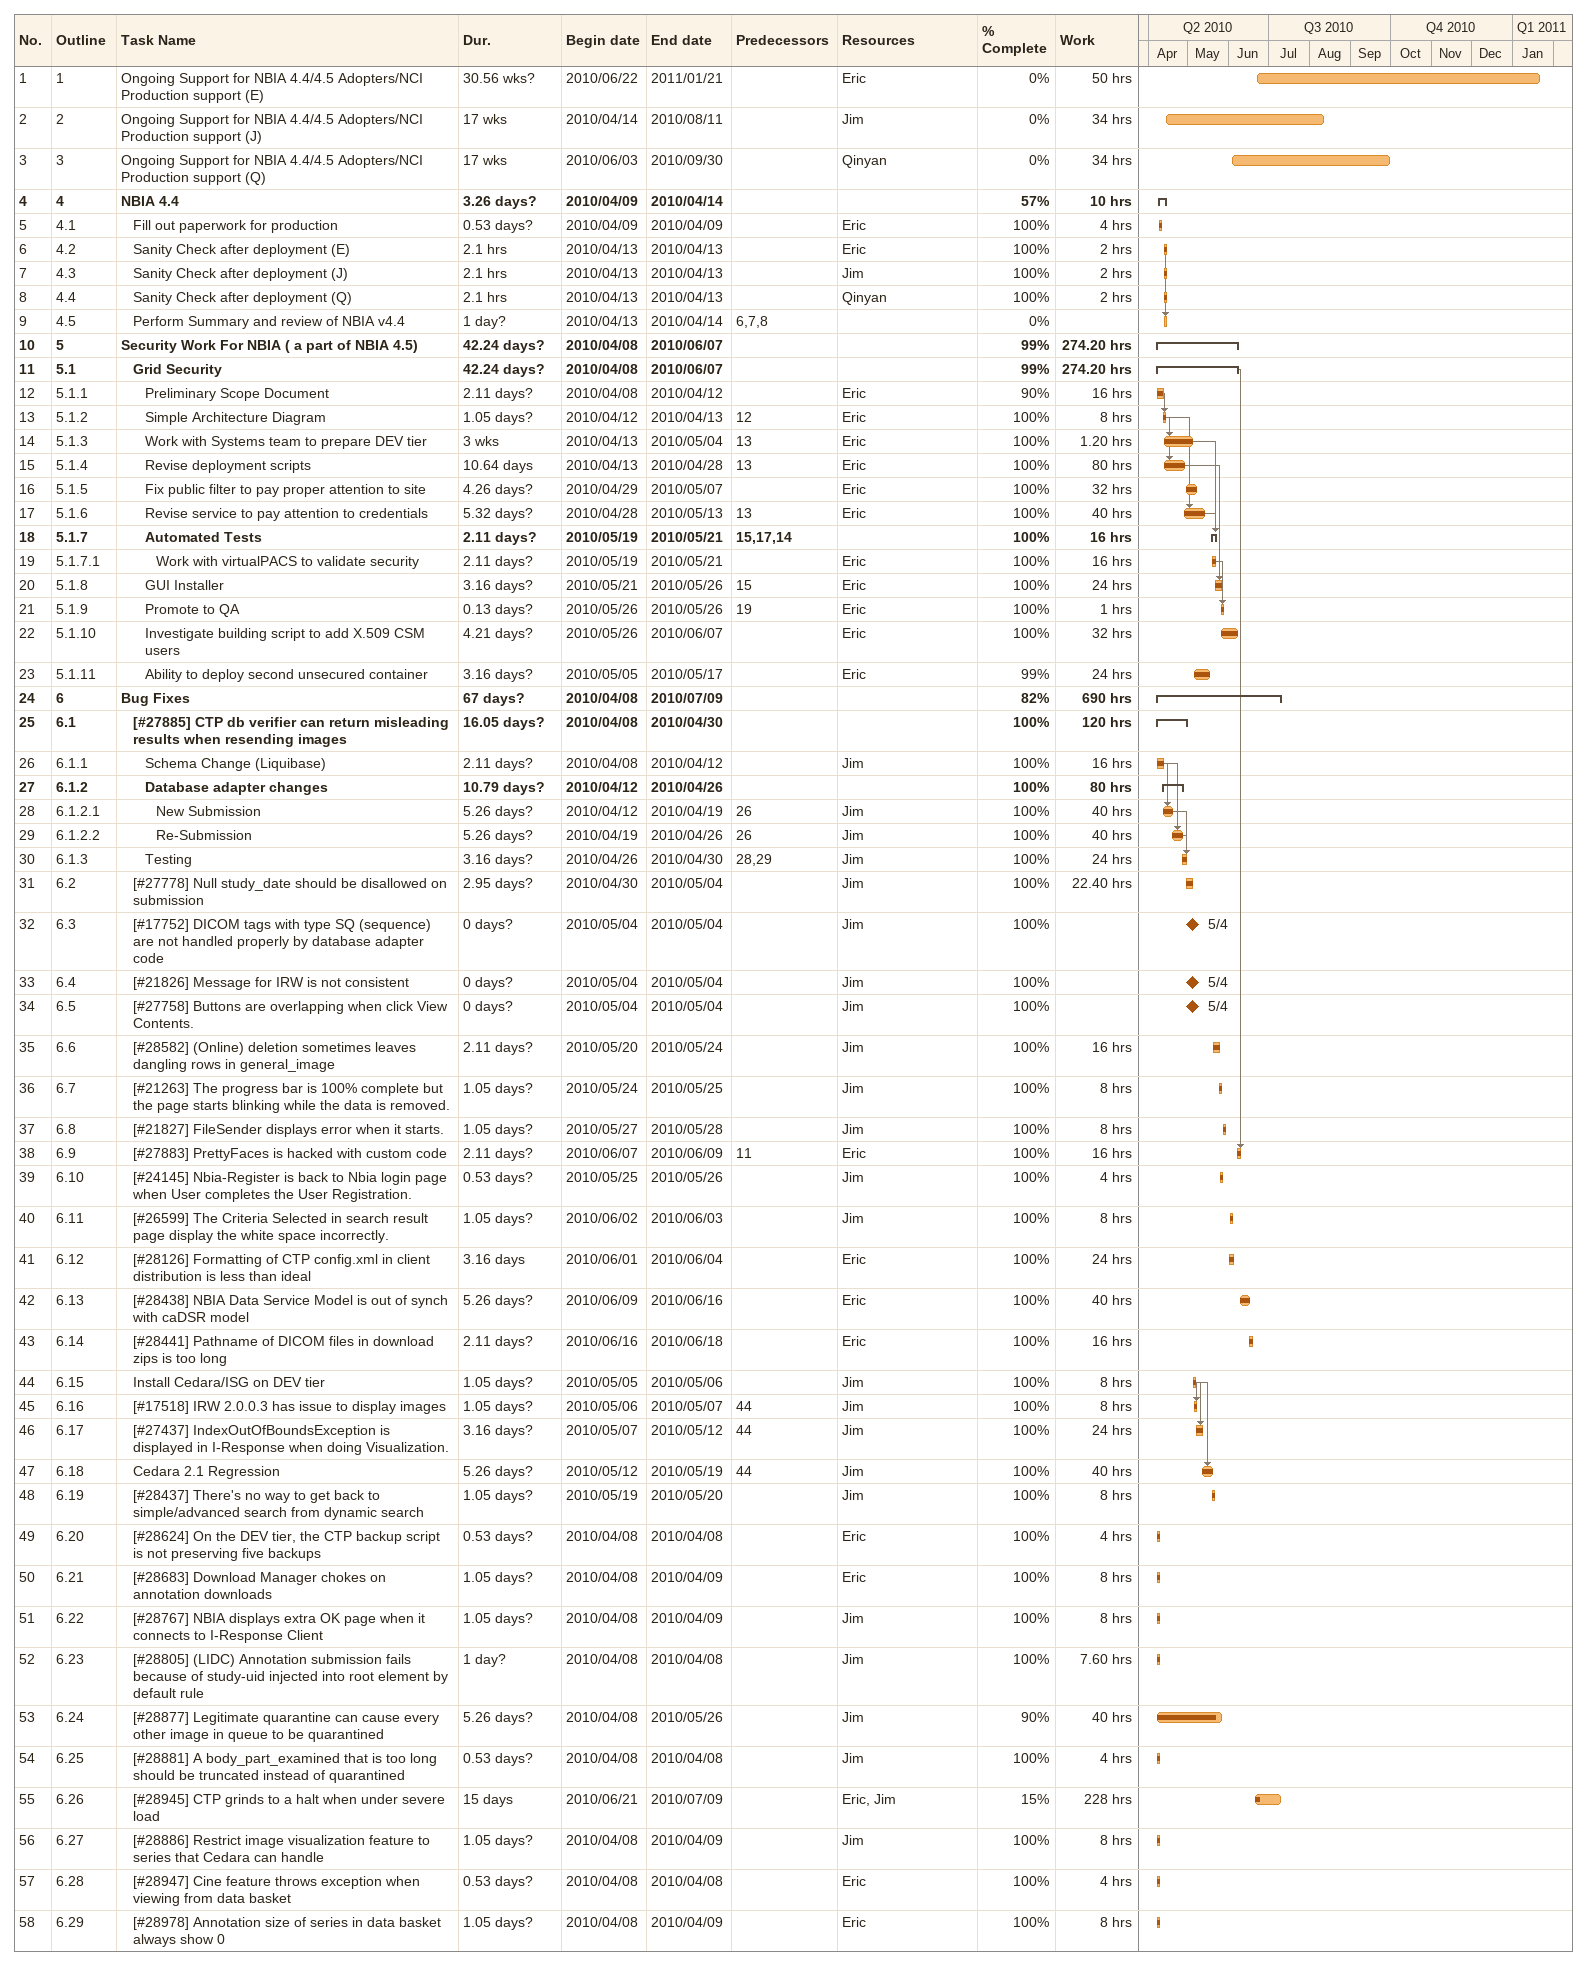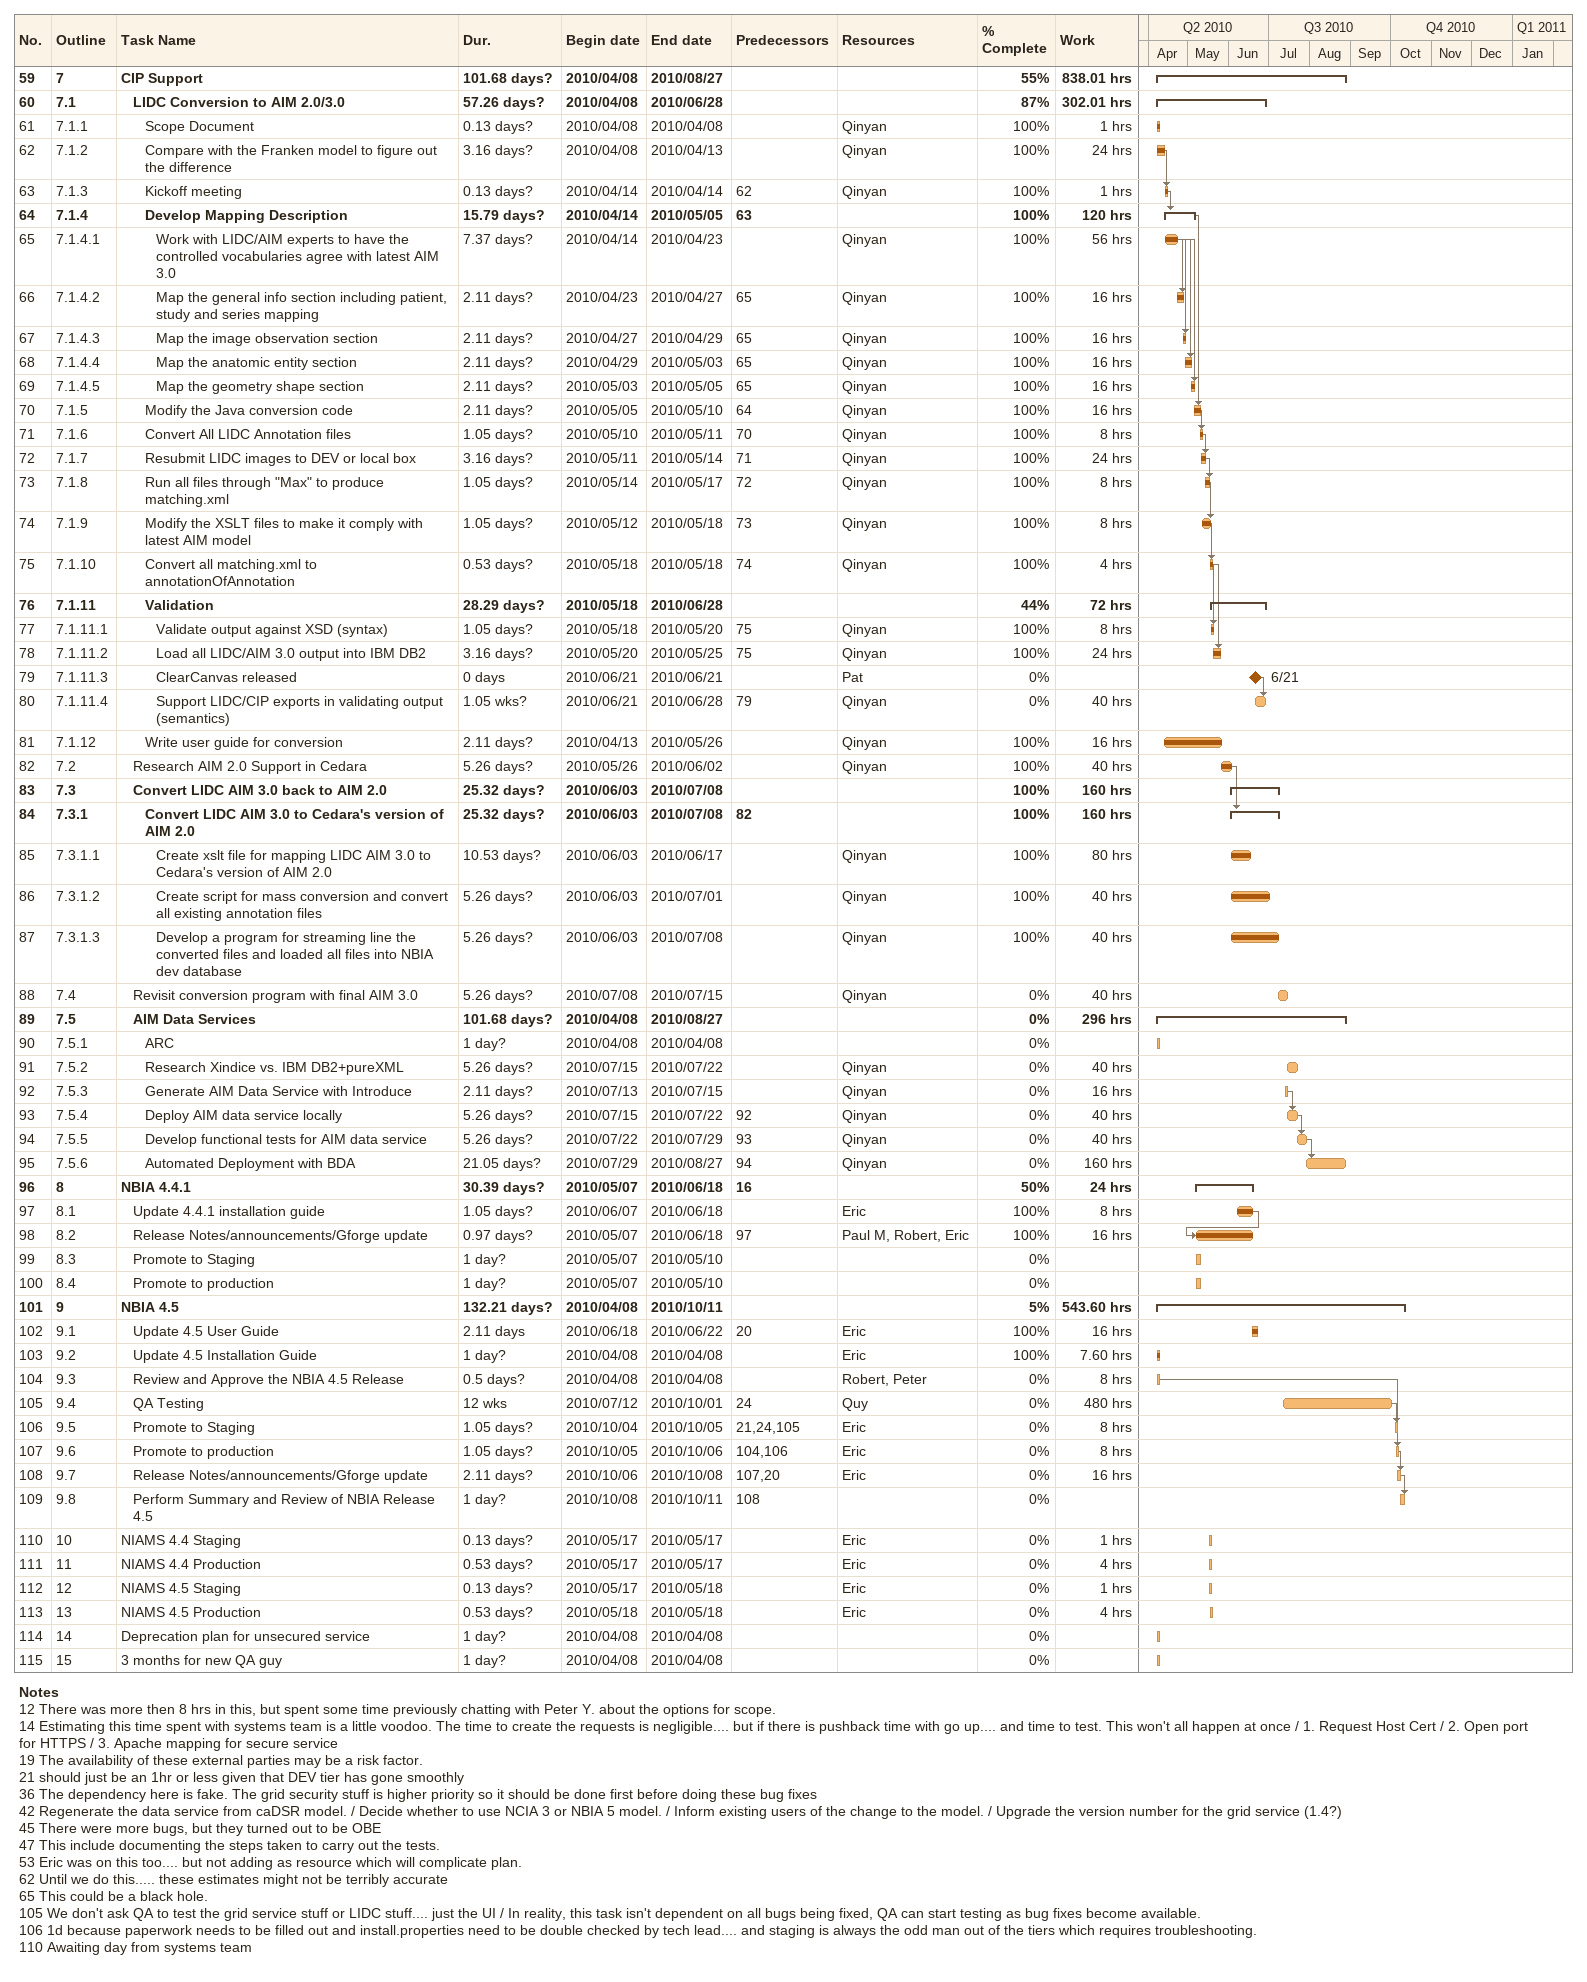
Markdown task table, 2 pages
| ID | WBS | Task | Duration | Start | Finish | Predecessors | Resources | % complete | Work (h) |
|---|---|---|---|---|---|---|---|---|---|
| 1 | 1 | Ongoing Support for NBIA 4.4/4.5 Adopters/NCI Production support (E) | 30.56w? | 2010-06-22 | 2011-01-21 |  | Eric | 0 | 50 |
| 2 | 2 | Ongoing Support for NBIA 4.4/4.5 Adopters/NCI Production support (J) | 17w | 2010-04-14 | 2010-08-11 |  | Jim | 0 | 34 |
| 3 | 3 | Ongoing Support for NBIA 4.4/4.5 Adopters/NCI Production support (Q) | 17w | 2010-06-03 | 2010-09-30 |  | Qinyan | 0 | 34 |
| 4 | 4 | **NBIA 4.4** | 3.26d? | 2010-04-09 | 2010-04-14 |  |  | 57 | 10 |
| 5 | 4.1 | Fill out paperwork for production | 0.53d? | 2010-04-09 | 2010-04-09 |  | Eric | 100 | 4 |
| 6 | 4.2 | Sanity Check after deployment (E) | 2.1h | 2010-04-13 | 2010-04-13 |  | Eric | 100 | 2 |
| 7 | 4.3 | Sanity Check after deployment (J) | 2.1h | 2010-04-13 | 2010-04-13 |  | Jim | 100 | 2 |
| 8 | 4.4 | Sanity Check after deployment (Q) | 2.1h | 2010-04-13 | 2010-04-13 |  | Qinyan | 100 | 2 |
| 9 | 4.5 | Perform Summary and review of NBIA v4.4 | 1d? | 2010-04-13 | 2010-04-14 | 6, 7, 8 |  | 0 |  |
| 10 | 5 | **Security Work For NBIA ( a part of NBIA 4.5)** | 42.24d? | 2010-04-08 | 2010-06-07 |  |  | 99 | 274.20 |
| 11 | 5.1 | **Grid Security** | 42.24d? | 2010-04-08 | 2010-06-07 |  |  | 99 | 274.20 |
| 12 | 5.1.1 | Preliminary Scope Document | 2.11d? | 2010-04-08 | 2010-04-12 |  | Eric | 90 | 16 |
| 13 | 5.1.2 | Simple Architecture Diagram | 1.05d? | 2010-04-12 | 2010-04-13 | 12 | Eric | 100 | 8 |
| 14 | 5.1.3 | Work with Systems team to prepare DEV tier | 3w | 2010-04-13 | 2010-05-04 | 13 | Eric | 100 | 1.20 |
| 15 | 5.1.4 | Revise deployment scripts | 10.64d | 2010-04-13 | 2010-04-28 | 13 | Eric | 100 | 80 |
| 16 | 5.1.5 | Fix public filter to pay proper attention to site | 4.26d? | 2010-04-29 | 2010-05-07 |  | Eric | 100 | 32 |
| 17 | 5.1.6 | Revise service to pay attention to credentials | 5.32d? | 2010-04-28 | 2010-05-13 | 13 | Eric | 100 | 40 |
| 18 | 5.1.7 | **Automated Tests** | 2.11d? | 2010-05-19 | 2010-05-21 | 15, 17, 14 |  | 100 | 16 |
| 19 | 5.1.7.1 | Work with virtualPACS to validate security | 2.11d? | 2010-05-19 | 2010-05-21 |  | Eric | 100 | 16 |
| 20 | 5.1.8 | GUI Installer | 3.16d? | 2010-05-21 | 2010-05-26 | 15 | Eric | 100 | 24 |
| 21 | 5.1.9 | Promote to QA | 0.13d? | 2010-05-26 | 2010-05-26 | 19 | Eric | 100 | 1 |
| 22 | 5.1.10 | Investigate building script to add X.509 CSM users | 4.21d? | 2010-05-26 | 2010-06-07 |  | Eric | 100 | 32 |
| 23 | 5.1.11 | Ability to deploy second unsecured container | 3.16d? | 2010-05-05 | 2010-05-17 |  | Eric | 99 | 24 |
| 24 | 6 | **Bug Fixes** | 67d? | 2010-04-08 | 2010-07-09 |  |  | 82 | 690 |
| 25 | 6.1 | **[#27885] CTP db verifier can return misleading results when resending images** | 16.05d? | 2010-04-08 | 2010-04-30 |  |  | 100 | 120 |
| 26 | 6.1.1 | Schema Change (Liquibase) | 2.11d? | 2010-04-08 | 2010-04-12 |  | Jim | 100 | 16 |
| 27 | 6.1.2 | **Database adapter changes** | 10.79d? | 2010-04-12 | 2010-04-26 |  |  | 100 | 80 |
| 28 | 6.1.2.1 | New Submission | 5.26d? | 2010-04-12 | 2010-04-19 | 26 | Jim | 100 | 40 |
| 29 | 6.1.2.2 | Re-Submission | 5.26d? | 2010-04-19 | 2010-04-26 | 26 | Jim | 100 | 40 |
| 30 | 6.1.3 | Testing | 3.16d? | 2010-04-26 | 2010-04-30 | 28, 29 | Jim | 100 | 24 |
| 31 | 6.2 | [#27778] Null study_date should be disallowed on submission | 2.95d? | 2010-04-30 | 2010-05-04 |  | Jim | 100 | 22.40 |
| 32 | 6.3 | [#17752] DICOM tags with type SQ (sequence) are not handled properly by database adapter code | 0d? | 2010-05-04 | 2010-05-04 |  | Jim | 100 |  |
| 33 | 6.4 | [#21826] Message for IRW is not consistent | 0d? | 2010-05-04 | 2010-05-04 |  | Jim | 100 |  |
| 34 | 6.5 | [#27758] Buttons are overlapping when click View Contents. | 0d? | 2010-05-04 | 2010-05-04 |  | Jim | 100 |  |
| 35 | 6.6 | [#28582] (Online) deletion sometimes leaves dangling rows in general_image | 2.11d? | 2010-05-20 | 2010-05-24 |  | Jim | 100 | 16 |
| 36 | 6.7 | [#21263] The progress bar is 100% complete but the page starts blinking while the data is removed. | 1.05d? | 2010-05-24 | 2010-05-25 |  | Jim | 100 | 8 |
| 37 | 6.8 | [#21827] FileSender displays error when it starts. | 1.05d? | 2010-05-27 | 2010-05-28 |  | Jim | 100 | 8 |
| 38 | 6.9 | [#27883] PrettyFaces is hacked with custom code | 2.11d? | 2010-06-07 | 2010-06-09 | 11 | Eric | 100 | 16 |
| 39 | 6.10 | [#24145] Nbia-Register is back to Nbia login page when User completes the User Registration. | 0.53d? | 2010-05-25 | 2010-05-26 |  | Jim | 100 | 4 |
| 40 | 6.11 | [#26599] The Criteria Selected in search result page display the white space incorrectly. | 1.05d? | 2010-06-02 | 2010-06-03 |  | Jim | 100 | 8 |
| 41 | 6.12 | [#28126] Formatting of CTP config.xml in client distribution is less than ideal | 3.16d | 2010-06-01 | 2010-06-04 |  | Eric | 100 | 24 |
| 42 | 6.13 | [#28438] NBIA Data Service Model is out of synch with caDSR model | 5.26d? | 2010-06-09 | 2010-06-16 |  | Eric | 100 | 40 |
| 43 | 6.14 | [#28441] Pathname of DICOM files in download zips is too long | 2.11d? | 2010-06-16 | 2010-06-18 |  | Eric | 100 | 16 |
| 44 | 6.15 | Install Cedara/ISG on DEV tier | 1.05d? | 2010-05-05 | 2010-05-06 |  | Jim | 100 | 8 |
| 45 | 6.16 | [#17518] IRW 2.0.0.3 has issue to display images | 1.05d? | 2010-05-06 | 2010-05-07 | 44 | Jim | 100 | 8 |
| 46 | 6.17 | [#27437] IndexOutOfBoundsException is displayed in I-Response when doing Visualization. | 3.16d? | 2010-05-07 | 2010-05-12 | 44 | Jim | 100 | 24 |
| 47 | 6.18 | Cedara 2.1 Regression | 5.26d? | 2010-05-12 | 2010-05-19 | 44 | Jim | 100 | 40 |
| 48 | 6.19 | [#28437] There's no way to get back to simple/advanced search from dynamic search | 1.05d? | 2010-05-19 | 2010-05-20 |  | Jim | 100 | 8 |
| 49 | 6.20 | [#28624] On the DEV tier, the CTP backup script is not preserving five backups | 0.53d? | 2010-04-08 | 2010-04-08 |  | Eric | 100 | 4 |
| 50 | 6.21 | [#28683] Download Manager chokes on annotation downloads | 1.05d? | 2010-04-08 | 2010-04-09 |  | Eric | 100 | 8 |
| 51 | 6.22 | [#28767] NBIA displays extra OK page when it connects to I-Response Client | 1.05d? | 2010-04-08 | 2010-04-09 |  | Jim | 100 | 8 |
| 52 | 6.23 | [#28805] (LIDC) Annotation submission fails because of study-uid injected into root element by default rule | 1d? | 2010-04-08 | 2010-04-08 |  | Jim | 100 | 7.60 |
| 53 | 6.24 | [#28877] Legitimate quarantine can cause every other image in queue to be quarantined | 5.26d? | 2010-04-08 | 2010-05-26 |  | Jim | 90 | 40 |
| 54 | 6.25 | [#28881] A body_part_examined that is too long should be truncated instead of quarantined | 0.53d? | 2010-04-08 | 2010-04-08 |  | Jim | 100 | 4 |
| 55 | 6.26 | [#28945] CTP grinds to a halt when under severe load | 15d | 2010-06-21 | 2010-07-09 |  | Eric, Jim | 15 | 228 |
| 56 | 6.27 | [#28886] Restrict image visualization feature to series that Cedara can handle | 1.05d? | 2010-04-08 | 2010-04-09 |  | Jim | 100 | 8 |
| 57 | 6.28 | [#28947] Cine feature throws exception when viewing from data basket | 0.53d? | 2010-04-08 | 2010-04-08 |  | Eric | 100 | 4 |
| 58 | 6.29 | [#28978] Annotation size of series in data basket always show 0 | 1.05d? | 2010-04-08 | 2010-04-09 |  | Eric | 100 | 8 |
| 59 | 7 | **CIP Support** | 101.68d? | 2010-04-08 | 2010-08-27 |  |  | 55 | 838.01 |
| 60 | 7.1 | **LIDC Conversion to AIM 2.0/3.0** | 57.26d? | 2010-04-08 | 2010-06-28 |  |  | 87 | 302.01 |
| 61 | 7.1.1 | Scope Document | 0.13d? | 2010-04-08 | 2010-04-08 |  | Qinyan | 100 | 1 |
| 62 | 7.1.2 | Compare with the Franken model to figure out the difference | 3.16d? | 2010-04-08 | 2010-04-13 |  | Qinyan | 100 | 24 |
| 63 | 7.1.3 | Kickoff meeting | 0.13d? | 2010-04-14 | 2010-04-14 | 62 | Qinyan | 100 | 1 |
| 64 | 7.1.4 | **Develop Mapping Description** | 15.79d? | 2010-04-14 | 2010-05-05 | 63 |  | 100 | 120 |
| 65 | 7.1.4.1 | Work with LIDC/AIM experts to have the controlled vocabularies agree with latest AIM 3.0 | 7.37d? | 2010-04-14 | 2010-04-23 |  | Qinyan | 100 | 56 |
| 66 | 7.1.4.2 | Map the general info section including patient, study and series mapping | 2.11d? | 2010-04-23 | 2010-04-27 | 65 | Qinyan | 100 | 16 |
| 67 | 7.1.4.3 | Map the image observation section | 2.11d? | 2010-04-27 | 2010-04-29 | 65 | Qinyan | 100 | 16 |
| 68 | 7.1.4.4 | Map the anatomic entity section | 2.11d? | 2010-04-29 | 2010-05-03 | 65 | Qinyan | 100 | 16 |
| 69 | 7.1.4.5 | Map the geometry shape section | 2.11d? | 2010-05-03 | 2010-05-05 | 65 | Qinyan | 100 | 16 |
| 70 | 7.1.5 | Modify the Java conversion code | 2.11d? | 2010-05-05 | 2010-05-10 | 64 | Qinyan | 100 | 16 |
| 71 | 7.1.6 | Convert All LIDC Annotation files | 1.05d? | 2010-05-10 | 2010-05-11 | 70 | Qinyan | 100 | 8 |
| 72 | 7.1.7 | Resubmit LIDC images to DEV or local box | 3.16d? | 2010-05-11 | 2010-05-14 | 71 | Qinyan | 100 | 24 |
| 73 | 7.1.8 | Run all files through "Max" to produce matching.xml | 1.05d? | 2010-05-14 | 2010-05-17 | 72 | Qinyan | 100 | 8 |
| 74 | 7.1.9 | Modify the XSLT files to make it comply with latest AIM model | 1.05d? | 2010-05-12 | 2010-05-18 | 73 | Qinyan | 100 | 8 |
| 75 | 7.1.10 | Convert all matching.xml to annotationOfAnnotation | 0.53d? | 2010-05-18 | 2010-05-18 | 74 | Qinyan | 100 | 4 |
| 76 | 7.1.11 | **Validation** | 28.29d? | 2010-05-18 | 2010-06-28 |  |  | 44 | 72 |
| 77 | 7.1.11.1 | Validate output against XSD (syntax) | 1.05d? | 2010-05-18 | 2010-05-20 | 75 | Qinyan | 100 | 8 |
| 78 | 7.1.11.2 | Load all LIDC/AIM 3.0 output into IBM DB2 | 3.16d? | 2010-05-20 | 2010-05-25 | 75 | Qinyan | 100 | 24 |
| 79 | 7.1.11.3 | ClearCanvas released | 0d | 2010-06-21 | 2010-06-21 |  | Pat | 0 |  |
| 80 | 7.1.11.4 | Support LIDC/CIP exports in validating output (semantics) | 1.05w? | 2010-06-21 | 2010-06-28 | 79 | Qinyan | 0 | 40 |
| 81 | 7.1.12 | Write user guide for conversion | 2.11d? | 2010-04-13 | 2010-05-26 |  | Qinyan | 100 | 16 |
| 82 | 7.2 | Research AIM 2.0 Support in Cedara | 5.26d? | 2010-05-26 | 2010-06-02 |  | Qinyan | 100 | 40 |
| 83 | 7.3 | **Convert LIDC AIM 3.0 back to AIM 2.0** | 25.32d? | 2010-06-03 | 2010-07-08 |  |  | 100 | 160 |
| 84 | 7.3.1 | **Convert LIDC AIM 3.0 to Cedara's version of AIM 2.0** | 25.32d? | 2010-06-03 | 2010-07-08 | 82 |  | 100 | 160 |
| 85 | 7.3.1.1 | Create xslt file for mapping LIDC AIM 3.0 to Cedara's version of AIM 2.0 | 10.53d? | 2010-06-03 | 2010-06-17 |  | Qinyan | 100 | 80 |
| 86 | 7.3.1.2 | Create script for mass conversion and convert all existing annotation files | 5.26d? | 2010-06-03 | 2010-07-01 |  | Qinyan | 100 | 40 |
| 87 | 7.3.1.3 | Develop a program for streaming line the converted files and loaded all files into NBIA dev database | 5.26d? | 2010-06-03 | 2010-07-08 |  | Qinyan | 100 | 40 |
| 88 | 7.4 | Revisit conversion program with final AIM 3.0 | 5.26d? | 2010-07-08 | 2010-07-15 |  | Qinyan | 0 | 40 |
| 89 | 7.5 | **AIM Data Services** | 101.68d? | 2010-04-08 | 2010-08-27 |  |  | 0 | 296 |
| 90 | 7.5.1 | ARC | 1d? | 2010-04-08 | 2010-04-08 |  |  | 0 |  |
| 91 | 7.5.2 | Research Xindice vs. IBM DB2+pureXML | 5.26d? | 2010-07-15 | 2010-07-22 |  | Qinyan | 0 | 40 |
| 92 | 7.5.3 | Generate AIM Data Service with Introduce | 2.11d? | 2010-07-13 | 2010-07-15 |  | Qinyan | 0 | 16 |
| 93 | 7.5.4 | Deploy AIM data service locally | 5.26d? | 2010-07-15 | 2010-07-22 | 92 | Qinyan | 0 | 40 |
| 94 | 7.5.5 | Develop functional tests for AIM data service | 5.26d? | 2010-07-22 | 2010-07-29 | 93 | Qinyan | 0 | 40 |
| 95 | 7.5.6 | Automated Deployment with BDA | 21.05d? | 2010-07-29 | 2010-08-27 | 94 | Qinyan | 0 | 160 |
| 96 | 8 | **NBIA 4.4.1** | 30.39d? | 2010-05-07 | 2010-06-18 | 16 |  | 50 | 24 |
| 97 | 8.1 | Update 4.4.1 installation guide | 1.05d? | 2010-06-07 | 2010-06-18 |  | Eric | 100 | 8 |
| 98 | 8.2 | Release Notes/announcements/Gforge update | 0.97d? | 2010-05-07 | 2010-06-18 | 97 | Paul M, Robert, Eric | 100 | 16 |
| 99 | 8.3 | Promote to Staging | 1d? | 2010-05-07 | 2010-05-10 |  |  | 0 |  |
| 100 | 8.4 | Promote to production | 1d? | 2010-05-07 | 2010-05-10 |  |  | 0 |  |
| 101 | 9 | **NBIA 4.5** | 132.21d? | 2010-04-08 | 2010-10-11 |  |  | 5 | 543.60 |
| 102 | 9.1 | Update 4.5 User Guide | 2.11d | 2010-06-18 | 2010-06-22 | 20 | Eric | 100 | 16 |
| 103 | 9.2 | Update 4.5 Installation Guide | 1d? | 2010-04-08 | 2010-04-08 |  | Eric | 100 | 7.60 |
| 104 | 9.3 | Review and Approve the NBIA 4.5 Release | 0.5d? | 2010-04-08 | 2010-04-08 |  | Robert, Peter | 0 | 8 |
| 105 | 9.4 | QA Testing | 12w | 2010-07-12 | 2010-10-01 | 24 | Quy | 0 | 480 |
| 106 | 9.5 | Promote to Staging | 1.05d? | 2010-10-04 | 2010-10-05 | 21, 24, 105 | Eric | 0 | 8 |
| 107 | 9.6 | Promote to production | 1.05d? | 2010-10-05 | 2010-10-06 | 104, 106 | Eric | 0 | 8 |
| 108 | 9.7 | Release Notes/announcements/Gforge update | 2.11d? | 2010-10-06 | 2010-10-08 | 107, 20 | Eric | 0 | 16 |
| 109 | 9.8 | Perform Summary and Review of NBIA Release 4.5 | 1d? | 2010-10-08 | 2010-10-11 | 108 |  | 0 |  |
| 110 | 10 | NIAMS 4.4 Staging | 0.13d? | 2010-05-17 | 2010-05-17 |  | Eric | 0 | 1 |
| 111 | 11 | NIAMS 4.4 Production | 0.53d? | 2010-05-17 | 2010-05-17 |  | Eric | 0 | 4 |
| 112 | 12 | NIAMS 4.5 Staging | 0.13d? | 2010-05-17 | 2010-05-18 |  | Eric | 0 | 1 |
| 113 | 13 | NIAMS 4.5 Production | 0.53d? | 2010-05-18 | 2010-05-18 |  | Eric | 0 | 4 |
| 114 | 14 | Deprecation plan for unsecured service | 1d? | 2010-04-08 | 2010-04-08 |  |  | 0 |  |
| 115 | 15 | 3 months for new QA guy | 1d? | 2010-04-08 | 2010-04-08 |  |  | 0 |  |

Notes
- 12: There was more then 8 hrs in this, but spent some time previously chatting with Peter Y. about the options for scope.
- 14: Estimating this time spent with systems team is a little voodoo. The time to create the requests is negligible.... but if there is pushback time with go up.... and time to test. This won't all happen at once / 1. Request Host Cert / 2. Open port for HTTPS / 3. Apache mapping for secure service
- 19: The availability of these external parties may be a risk factor.
- 21: should just be an 1hr or less given that DEV tier has gone smoothly
- 36: The dependency here is fake. The grid security stuff is higher priority so it should be done first before doing these bug fixes
- 42: Regenerate the data service from caDSR model. / Decide whether to use NCIA 3 or NBIA 5 model. / Inform existing users of the change to the model. / Upgrade the version number for the grid service (1.4?)
- 45: There were more bugs, but they turned out to be OBE
- 47: This include documenting the steps taken to carry out the tests.
- 53: Eric was on this too.... but not adding as resource which will complicate plan.
- 62: Until we do this..... these estimates might not be terribly accurate
- 65: This could be a black hole.
- 105: We don't ask QA to test the grid service stuff or LIDC stuff.... just the UI / In reality, this task isn't dependent on all bugs being fixed, QA can start testing as bug fixes become available.
- 106: 1d because paperwork needs to be filled out and install.properties need to be double checked by tech lead.... and staging is always the odd man out of the tiers which requires troubleshooting.
- 110: Awaiting day from systems team
